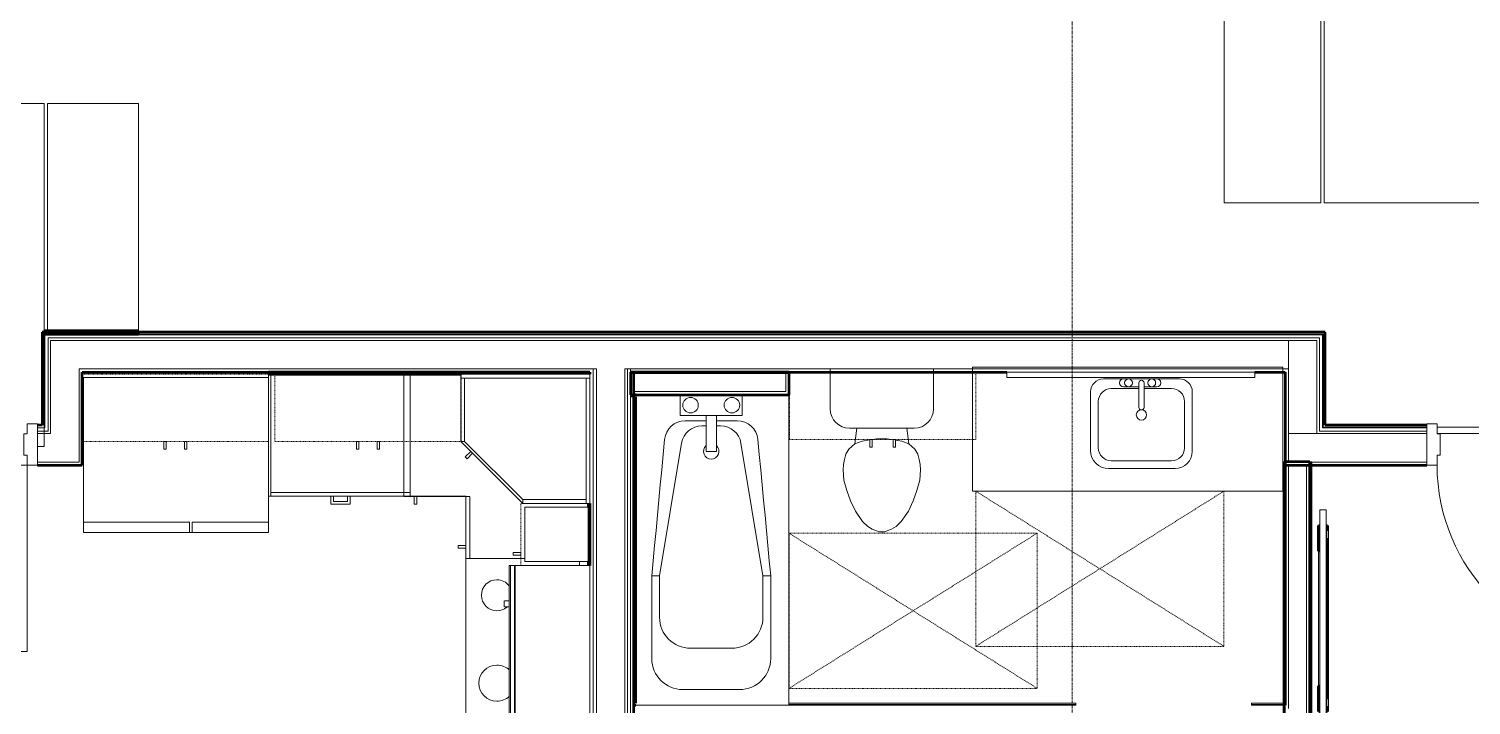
# Model space of a CAD drawing. Header units: inches. Extents: x -4218 to -1830, y 9767 to 12426.
# Drawn here: x -3029.1 to -2750.1, y 11576.2 to 11707 of the extents above; entities that cross this region are included whole.
import ezdxf

# ---------------------------------------------------------------- set-up
doc = ezdxf.new("R2010")
doc.units = ezdxf.units.IN
doc.header["$MEASUREMENT"] = 0
doc.linetypes.add('Dash', pattern=[0.25, 0.125, -0.125])
doc.linetypes.add('Grid Line 1_2_', pattern=[0.875, 0.5, -0.125, 0.125, -0.125])
for name, color, linetype, lineweight in [('0-1', 7, 'Continuous', 5), ('0-2', 253, 'Continuous', 9), ('0-3', 7, 'Continuous', 9), ('A-DOOR-1', 7, 'Continuous', 9), ('A-DOOR-2', 50, 'Continuous', 20), ('A-DOOR-3', 250, 'Continuous', 50), ('A-DOOR-FRAM-1', 50, 'Continuous', 20), ('A-FLOR-1', 253, 'Continuous', 9), ('A-FLOR-2', 252, 'Continuous', 9), ('A-FLOR-3', 7, 'Continuous', 9), ('A-FLOR-5', 192, 'Continuous', 9), ('A-GENM-HDLN-1', 7, 'Dash', 9), ('A-WALL-1', 250, 'Continuous', 50), ('A-WALL-2', 10, 'Continuous', 13), ('A-WALL-3', 254, 'Continuous', 9), ('A-WALL-4', 253, 'Continuous', 9), ('A-WALL-5', 252, 'Continuous', 9), ('A-WALL-6', 7, 'Continuous', 9), ('A-WALL-8', 113, 'Continuous', 9), ('I-WALL-1', 250, 'Continuous', 50), ('I-WALL-2', 254, 'Continuous', 9), ('I-WALL-3', 253, 'Continuous', 9), ('I-WALL-4', 252, 'Continuous', 9), ('P-SANR-FIXT-1', 7, 'Continuous', 9), ('P-SANR-FIXT-2', 253, 'Continuous', 9), ('P-SANR-FIXT-3', 252, 'Continuous', 9), ('P-SANR-FIXT-4', 254, 'Continuous', 9), ('Q-CASE', 31, 'Continuous', 9), ('Q-CASE-1', 252, 'Continuous', 9), ('Q-CASE-2', 7, 'Continuous', 9), ('Q-CASE-3', 253, 'Continuous', 9), ('Q-CASE-4', 7, 'Dash', 9), ('Q-CASE-5', 254, 'Continuous', 9), ('Q-SPCQ-1', 7, 'Continuous', 9), ('S-GRID-1', 1, 'Grid Line 1_2_', 9)]:
    doc.layers.add(name, color=color, linetype=linetype, lineweight=lineweight)

# ---------------------------------------------------------------- blocks, each defined once
blk = doc.blocks.new('Refrigerator_-_Side-by-Side_6047 - 36_ X 30_-1372843-BACKGROUND - 3RD FLOOR')
at = {"layer": 'Q-SPCQ-1'}
for p, q in [((-17.88, 15.58), (17.87, 15.58)), ((-17.88, -14.42), (-17.88, 15.58)), ((-17.88, 15.58), (-3.13, 15.58)), ((-17.88, 15.58), (-17.88, 13.58)), ((-3.13, 13.58), (-3.13, 15.58)), ((-2.63, 15.58), (17.87, 15.58)), ((-2.63, 15.58), (-2.63, 13.58)), ((17.87, 15.58), (17.87, -14.42)), ((17.87, 13.58), (17.87, 15.58)), ((-3.13, 13.58), (-17.88, 13.58)), ((17.87, 13.58), (-2.63, 13.58)), ((17.87, -14.42), (-17.88, -14.42))]:
    blk.add_line(p, q, dxfattribs=at)
blk = doc.blocks.new('Range - 24_ x 30_-V60-BACKGROUND - 3RD FLOOR')
at = {"layer": 'Q-SPCQ-1'}
blk.add_line((29.25, -22), (30, -22), dxfattribs=at)
for centre, radius, start, end in [((6.5, -6), 3.5, 360, 180), ((23.5, -6), 3, 0, 180), ((6.5, -6), 3.5, 180, 223.5717), ((6.5, -6), 3.5, 316.3821, 0), ((23.5, -6), 3, 180, 219.948), ((23.5, -6), 3, 306.1227, 0), ((6.5, -6), 3.5, 261.0228, 278.9772)]:
    blk.add_arc(centre, radius, start, end, dxfattribs=at)
blk = doc.blocks.new('30quot_MicrowaveVent_11166 - 70cm miele oven-2804781-BACKGROUND - 3RD FLOOR')
at = {"layer": 'Q-CASE-2'}
for p, q in [((15.68, 15.6), (-14.2, 15.6)), ((-14.2, 15.39), (-14.2, 15.6)), ((-14.2, 14.61), (-14.2, 15.39)), ((15.68, 15.39), (-14.2, 15.39)), ((15.68, 14.61), (-14.2, 14.61)), ((-14.2, 0), (-14.2, 14.49)), ((-14.2, 14.49), (15.68, 14.49)), ((8.88, 16.6), (7.69, 16.6)), ((7.69, 15.63), (7.69, 16.55)), ((8.88, 16.55), (8.88, 15.63)), ((15.68, 15.6), (15.68, 15.39)), ((15.68, 15.39), (15.68, 14.61)), ((15.68, 14.49), (15.68, 0)), ((-14.2, 0), (15.68, 0))]:
    blk.add_line(p, q, dxfattribs=at)
blk = doc.blocks.new('300 Series Wall Hung Cabinet_302 - 36_ x 36_-2570919-BACKGROUND - 3RD FLOOR')
at = {"layer": 'Q-CASE-2'}
for p, q in [((-1.76, 14.69), (-2.25, 14.69)), ((-2.25, 14.69), (-2.25, 13.19)), ((-1.76, 13.19), (-1.76, 14.69)), ((2.24, 14.69), (1.75, 14.69)), ((1.75, 14.69), (1.75, 13.19)), ((2.24, 13.19), (2.24, 14.69)), ((-1.76, 13.19), (-2.25, 13.19)), ((2.24, 13.19), (1.75, 13.19))]:
    blk.add_line(p, q, dxfattribs=at)
at = {"layer": 'Q-CASE-4'}
for p, q in [((-18, 0.19), (-18, 13.19)), ((-18, 13.19), (18, 13.19)), ((18, 13.19), (18, 0.19)), ((18, 0.19), (-18, 0.19))]:
    blk.add_line(p, q, dxfattribs=at)
blk = doc.blocks.new('300 Series Wall Hung Cabinet_302 - 18_ x 36_-2362919-BACKGROUND - 3RD FLOOR')
at = {"layer": 'Q-CASE-2'}
for p, q in [((-2.25, -13.19), (-1.76, -13.19)), ((-2.25, -13.19), (-2.25, -14.69)), ((-1.76, -14.69), (-1.76, -13.19)), ((1.75, -13.19), (2.24, -13.19)), ((1.75, -13.19), (1.75, -14.69)), ((2.24, -14.69), (2.24, -13.19)), ((-2.25, -14.69), (-1.76, -14.69)), ((1.75, -14.69), (2.24, -14.69))]:
    blk.add_line(p, q, dxfattribs=at)
at = {"layer": 'Q-CASE-4'}
for p, q in [((18, -0.19), (-18, -0.19)), ((-18, -0.19), (-18, -13.19)), ((18, -13.19), (18, -0.19)), ((-18, -13.19), (18, -13.19))]:
    blk.add_line(p, q, dxfattribs=at)
blk = doc.blocks.new('Base Cabinet 3 Drawer 230 - Base Cabinet 3 Drawer 230 27_-V62-BACKGROUND - 3RD FLOOR')
at = {"layer": 'Q-CASE-1'}
for p, q in [((-12.76, 0), (14.24, 0)), ((-12.76, -23.25), (-12.76, -0.38)), ((14.24, -0.38), (14.24, -23.25)), ((-12.76, -23.25), (-12.76, -24)), ((14.24, -23.25), (-12.76, -23.25)), ((-12.76, -24), (14.24, -24)), ((-1.14, -24), (-0.64, -24)), ((2.61, -24), (2.11, -24)), ((14.24, -24), (14.24, -23.25))]:
    blk.add_line(p, q, dxfattribs=at)
at = {"layer": 'Q-CASE-2'}
for p, q in [((-1.14, -24), (-1.14, -25.5)), ((-0.64, -25), (-0.64, -24)), ((2.11, -25), (-0.64, -25)), ((2.11, -24), (2.11, -25)), ((2.61, -25.5), (2.61, -24)), ((-1.14, -25.5), (2.61, -25.5))]:
    blk.add_line(p, q, dxfattribs=at)
at = {"layer": 'Q-CASE-3'}
for p, q in [((-12.76, -0.38), (-12.76, -0.01)), ((14.24, -0.01), (14.24, -0.38)), ((-1.14, -24), (-0.64, -24)), ((2.61, -24), (2.11, -24))]:
    blk.add_line(p, q, dxfattribs=at)
at = {"layer": 'Q-CASE-5'}
for p, q in [((-1.14, -24), (-0.64, -24)), ((2.61, -24), (2.11, -24))]:
    blk.add_line(p, q, dxfattribs=at)
blk = doc.blocks.new('308 - 308-2727437-BACKGROUND - 3RD FLOOR')
at = {"layer": 'Q-CASE'}
for p, q in [((-11.25, -13.19), (-12, -13.19)), ((-12, -13.19), (0, -25.19)), ((0, -24.44), (-11.25, -13.19)), ((0, -25.19), (0, -24.44))]:
    blk.add_line(p, q, dxfattribs=at)
at = {"layer": 'Q-CASE-2'}
for p, q in [((13, -0.19), (-12, -0.19)), ((-12, -0.19), (-12, -0.94)), ((-11.25, -0.94), (-12, -0.94)), ((-12, -0.94), (-12, -13.19)), ((-12, -0.94), (13, -0.94)), ((12.25, -0.94), (-11.25, -0.94)), ((-11.25, -0.94), (-11.25, -13.19)), ((-11.25, -13.19), (-11.25, -0.94)), ((12.25, -24.44), (12.25, -0.94)), ((13, -0.94), (12.25, -0.94)), ((12.25, -0.94), (12.25, -25.19)), ((13, -0.94), (13, -0.19)), ((13, -25.19), (13, -0.94)), ((-12, -13.19), (-11.25, -13.19)), ((-11.25, -13.19), (0, -24.44)), ((-10.05, -15.14), (-11.11, -16.2)), ((-11.11, -16.2), (-10.76, -16.55)), ((-10.76, -16.55), (-9.7, -15.49)), ((0, -24.44), (12.25, -24.44)), ((12.25, -24.44), (0, -24.44)), ((0, -24.44), (0, -25.19)), ((12.25, -25.19), (12.25, -24.44)), ((0, -25.19), (12.25, -25.19)), ((12.25, -25.19), (13, -25.19))]:
    blk.add_line(p, q, dxfattribs=at)
blk = doc.blocks.new('Base Cabinet Corner 197 - Base Cabinet Corner 197-V71-BACKGROUND - 3RD FLOOR')
at = {"layer": 'Q-CASE-1'}
for p, q in [((12.74, -12.63), (12.74, -24)), ((0.74, -23.25), (0.74, -24)), ((12.74, -23.25), (0.74, -23.25)), ((0.74, -23.25), (0.74, -24)), ((12.74, -24), (0.74, -24)), ((10.24, -24), (10.73, -24)), ((0.73, -36), (-22.89, -36))]:
    blk.add_line(p, q, dxfattribs=at)
at = {"layer": 'Q-CASE-2'}
for p, q in [((0.74, -24), (0.74, -36)), ((0.74, -24), (0.74, -36)), ((10.24, -24), (10.24, -25.5)), ((10.73, -25.5), (10.73, -24)), ((10.24, -25.5), (10.73, -25.5)), ((0.73, -34), (0.73, -33.51)), ((2.23, -33.51), (0.73, -33.51)), ((0.73, -34), (2.23, -34)), ((2.23, -34), (2.23, -33.51))]:
    blk.add_line(p, q, dxfattribs=at)
at = {"layer": 'Q-CASE-3'}
for p, q in [((12.74, 0), (12.74, -0.38)), ((10.24, -24), (10.73, -24)), ((-22.89, -36), (-23.26, -36))]:
    blk.add_line(p, q, dxfattribs=at)
at = {"layer": 'Q-CASE-5'}
for p, q in [((-23.26, 0), (-22.89, 0)), ((-23.26, -36), (-23.26, 0)), ((-22.89, 0), (2.11, 0)), ((2.11, 0), (12.74, 0))]:
    blk.add_line(p, q, dxfattribs=at)
blk = doc.blocks.new('300 Series Wall Hung Cabinet_301 - 12_-2218017-BACKGROUND - 3RD FLOOR')
at = {"layer": 'Q-CASE-2'}
for p, q in [((-3.51, 14.69), (-4, 14.69)), ((-4, 14.69), (-4, 13.19)), ((-3.51, 13.19), (-3.51, 14.69)), ((5.25, 12.44), (-5.25, 12.44)), ((-5.25, 12.44), (-5.25, 0.19)), ((-3.51, 13.19), (-4, 13.19)), ((5.25, 0.19), (5.25, 12.44)), ((-5.25, 0.19), (5.25, 0.19))]:
    blk.add_line(p, q, dxfattribs=at)
at = {"layer": 'Q-CASE-4'}
for p, q in [((-6, 0.19), (-6, 13.19)), ((-6, 13.19), (6, 13.19)), ((6, 13.19), (6, 0.19)), ((6, 0.19), (-6, 0.19))]:
    blk.add_line(p, q, dxfattribs=at)
blk = doc.blocks.new('Basic Wall _ INT - W4BØF - _5_8 GYP - 2X4 WOOD_BATT_ - 5_8 GYP_ - ___-3182051-BACKGROUND - 3RD FLOOR')
at = {"layer": 'A-WALL-4'}
for p, q in [((-2781.32, 11623.26), (-2781.35, 11623.26)), ((-2781.35, 11623.24), (-2781.35, 11622.61)), ((-2781.15, 11623.26), (-2781.21, 11623.26)), ((-2781, 11623.26), (-2781.14, 11623.26)), ((-2780.94, 11623.26), (-2781, 11623.26)), ((-2781, 11622.61), (-2781, 11623.24)), ((-2781.14, 11533.09), (-2781, 11533.24)), ((-2781, 11533.24), (-2780.94, 11533.3)), ((-2781.35, 11532.89), (-2781.32, 11532.91)), ((-2781.21, 11533.03), (-2781.15, 11533.09))]:
    blk.add_line(p, q, dxfattribs=at)
at = {"layer": 'A-WALL-5'}
for p, q in [((-2781.35, 11623.26), (-2781.31, 11623.26)), ((-2781.35, 11622.61), (-2781.35, 11571.99)), ((-2781.31, 11623.26), (-2781.22, 11623.26)), ((-2781.22, 11623.26), (-2780.94, 11623.26)), ((-2781.22, 11622.61), (-2781.22, 11623.24)), ((-2781, 11571.99), (-2781, 11622.61)), ((-2780.94, 11622.61), (-2780.94, 11623.24)), ((-2781.35, 11571.99), (-2781.32, 11571.99)), ((-2781.21, 11571.99), (-2781.15, 11571.99)), ((-2781.14, 11571.99), (-2781, 11571.99)), ((-2781, 11571.99), (-2780.94, 11571.99)), ((-2781.32, 11535.99), (-2781.35, 11535.99)), ((-2781.35, 11535.99), (-2781.35, 11532.89)), ((-2781.15, 11535.99), (-2781.21, 11535.99)), ((-2781, 11535.99), (-2781.14, 11535.99)), ((-2780.94, 11535.99), (-2781, 11535.99)), ((-2781, 11533.24), (-2781, 11535.99))]:
    blk.add_line(p, q, dxfattribs=at)
at = {"layer": 'A-WALL-6'}
for p, q in [((-2781.22, 11571.99), (-2781.22, 11622.61)), ((-2780.94, 11571.99), (-2780.94, 11622.61)), ((-2781.31, 11571.99), (-2781.35, 11571.99)), ((-2781.22, 11571.99), (-2781.31, 11571.99)), ((-2780.94, 11571.99), (-2781.22, 11571.99)), ((-2781.35, 11535.99), (-2781.31, 11535.99)), ((-2781.31, 11535.99), (-2781.22, 11535.99)), ((-2781.22, 11533.01), (-2781.22, 11535.99)), ((-2781.22, 11535.99), (-2780.94, 11535.99)), ((-2780.94, 11533.3), (-2780.94, 11535.99)), ((-2781.31, 11532.93), (-2781.35, 11532.89))]:
    blk.add_line(p, q, dxfattribs=at)
at = {"layer": 'A-WALL-6', "flags": 128}
for points in [[(-2780.94, 11533.3), (-2781.05, 11533.18), (-2781.15, 11533.09), (-2781.2, 11533.03), (-2781.22, 11533.01)], [(-2781.22, 11533.01), (-2781.23, 11533.01), (-2781.23, 11533), (-2781.25, 11532.99), (-2781.26, 11532.97), (-2781.28, 11532.95), (-2781.31, 11532.93)]]:
    blk.add_lwpolyline(points, dxfattribs=at)
blk = doc.blocks.new('Basic Wall _ INT - W4BØF - _5_8 GYP - 2X4 WOOD_BATT_ - 5_8 GYP_ - ___-3182050-BACKGROUND - 3RD FLOOR')
at = {"layer": 'A-WALL-3'}
blk.add_line((-2786.12, 11571.99), (-2786.1, 11571.99), dxfattribs=at)
at = {"layer": 'A-WALL-4'}
for p, q in [((-2786.1, 11623.24), (-2786.1, 11622.61)), ((-2786.45, 11576.54), (-2786.45, 11576.65)), ((-2786.45, 11576.45), (-2786.45, 11576.53)), ((-2786.45, 11576.39), (-2786.45, 11576.44)), ((-2786.45, 11571.99), (-2786.45, 11576.21)), ((-2786.1, 11576.24), (-2786.1, 11571.99)), ((-2786.51, 11571.99), (-2786.45, 11571.99)), ((-2786.45, 11571.99), (-2786.3, 11571.99)), ((-2786.3, 11571.99), (-2786.24, 11571.99)), ((-2786.51, 11532.89), (-2786.45, 11532.89)), ((-2786.45, 11532.89), (-2786.3, 11532.89)), ((-2786.3, 11532.89), (-2786.24, 11532.89)), ((-2786.12, 11532.89), (-2786.1, 11532.89))]:
    blk.add_line(p, q, dxfattribs=at)
at = {"layer": 'A-WALL-5'}
for p, q in [((-2786.45, 11623.26), (-2786.51, 11623.26)), ((-2786.3, 11623.26), (-2786.45, 11623.26)), ((-2786.45, 11576.65), (-2786.45, 11623.26)), ((-2786.24, 11623.26), (-2786.3, 11623.26)), ((-2786.1, 11623.26), (-2786.12, 11623.26)), ((-2786.1, 11622.61), (-2786.1, 11576.24)), ((-2786.51, 11576.54), (-2786.51, 11576.65)), ((-2786.51, 11576.45), (-2786.51, 11576.53)), ((-2786.51, 11576.39), (-2786.51, 11576.44)), ((-2786.51, 11572), (-2786.51, 11576.2)), ((-2786.22, 11576.23), (-2786.22, 11571.99)), ((-2786.22, 11571.99), (-2786.51, 11571.99)), ((-2786.14, 11571.99), (-2786.22, 11571.99)), ((-2786.1, 11571.99), (-2786.14, 11571.99)), ((-2786.45, 11535.99), (-2786.51, 11535.99)), ((-2786.3, 11535.99), (-2786.45, 11535.99)), ((-2786.45, 11532.89), (-2786.45, 11535.99)), ((-2786.24, 11535.99), (-2786.3, 11535.99)), ((-2786.1, 11535.99), (-2786.12, 11535.99)), ((-2786.1, 11535.99), (-2786.1, 11532.89)), ((-2786.22, 11532.89), (-2786.51, 11532.89)), ((-2786.14, 11532.89), (-2786.22, 11532.89)), ((-2786.1, 11532.89), (-2786.14, 11532.89))]:
    blk.add_line(p, q, dxfattribs=at)
at = {"layer": 'A-WALL-6'}
for p, q in [((-2786.51, 11623.26), (-2786.22, 11623.26)), ((-2786.51, 11576.65), (-2786.51, 11623.26)), ((-2786.22, 11623.26), (-2786.22, 11576.24)), ((-2786.22, 11623.26), (-2786.14, 11623.26)), ((-2786.14, 11623.26), (-2786.1, 11623.26)), ((-2786.51, 11535.99), (-2786.22, 11535.99)), ((-2786.51, 11532.89), (-2786.51, 11535.99)), ((-2786.22, 11535.99), (-2786.22, 11532.89)), ((-2786.22, 11535.99), (-2786.14, 11535.99)), ((-2786.14, 11535.99), (-2786.1, 11535.99))]:
    blk.add_line(p, q, dxfattribs=at)
blk = doc.blocks.new('Basic Wall _ INT - W4BØF - _5_8 GYP - 2X4 WOOD_BATT_ - 5_8 GYP_ - ___-3182053-BACKGROUND - 3RD FLOOR')
at = {"layer": 'A-WALL-3'}
for p, q in [((-2786.1, 11576.59), (-2786.1, 11576.65)), ((-2786.1, 11576.45), (-2786.1, 11576.59)), ((-2786.1, 11576.38), (-2786.1, 11576.44)), ((-2786.1, 11576.24), (-2786.1, 11576.26))]:
    blk.add_line(p, q, dxfattribs=at)
at = {"layer": 'A-WALL-4'}
for p, q in [((-2786.5, 11576.59), (-2786.39, 11576.59)), ((-2786.38, 11576.59), (-2786.3, 11576.59)), ((-2786.3, 11576.59), (-2786.24, 11576.59)), ((-2786.1, 11576.65), (-2786.1, 11576.36)), ((-2786.1, 11576.36), (-2786.1, 11576.32)), ((-2786.1, 11576.32), (-2786.1, 11576.3))]:
    blk.add_line(p, q, dxfattribs=at)
at = {"layer": 'A-WALL-5'}
for p, q in [((-2882.11, 11576.59), (-2826.62, 11576.59)), ((-2826.62, 11576.24), (-2882.11, 11576.24)), ((-2826.62, 11576.59), (-2826.62, 11576.65)), ((-2826.62, 11576.45), (-2826.62, 11576.59)), ((-2826.62, 11576.38), (-2826.62, 11576.44)), ((-2826.62, 11576.24), (-2826.62, 11576.26)), ((-2792.62, 11576.65), (-2792.62, 11576.59)), ((-2792.62, 11576.59), (-2792.62, 11576.45)), ((-2792.62, 11576.59), (-2786.51, 11576.59)), ((-2792.62, 11576.44), (-2792.62, 11576.38)), ((-2792.62, 11576.26), (-2792.62, 11576.24)), ((-2786.1, 11576.24), (-2792.62, 11576.24)), ((-2786.5, 11576.65), (-2786.39, 11576.65)), ((-2786.38, 11576.65), (-2786.3, 11576.65)), ((-2786.3, 11576.65), (-2786.24, 11576.65)), ((-2786.1, 11576.3), (-2786.1, 11576.28)), ((-2786.1, 11576.28), (-2786.1, 11576.24))]:
    blk.add_line(p, q, dxfattribs=at)
at = {"layer": 'A-WALL-6'}
for p, q in [((-2882.11, 11576.65), (-2826.62, 11576.65)), ((-2826.62, 11576.36), (-2882.11, 11576.36)), ((-2826.62, 11576.65), (-2826.62, 11576.36)), ((-2826.62, 11576.36), (-2826.62, 11576.28)), ((-2826.62, 11576.28), (-2826.62, 11576.24)), ((-2792.62, 11576.36), (-2792.62, 11576.65)), ((-2792.62, 11576.65), (-2786.51, 11576.65)), ((-2786.1, 11576.36), (-2792.62, 11576.36)), ((-2792.62, 11576.28), (-2792.62, 11576.36)), ((-2792.62, 11576.24), (-2792.62, 11576.28))]:
    blk.add_line(p, q, dxfattribs=at)
blk = doc.blocks.new('BARN - FLUSH - 3-0 x 7-0 BARN DOOR-2961665-BACKGROUND - 3RD FLOOR')
at = {"layer": 'A-DOOR-1'}
for p, q in [((-56, 6), (-54.5, 6)), ((-56, 6), (-56, 5.67)), ((-56, 5.67), (-54.5, 5.67)), ((-54.5, 5.67), (-54.5, 6)), ((-23.5, 6), (-22, 6)), ((-23.5, 5.67), (-23.5, 6)), ((-23.5, 5.67), (-22, 5.67)), ((-22, 6), (-22, 5.67)), ((21, 5.57), (-60, 5.57)), ((-60, 4.95), (-60, 5.57)), ((-60, 4.32), (-60, 4.95)), ((-60, 4.32), (21, 4.32)), ((-52, 4.07), (-26, 4.07)), ((21, 5.57), (21, 4.95)), ((21, 4.95), (21, 4.32))]:
    blk.add_line(p, q, dxfattribs=at)
at = {"layer": 'A-DOOR-3'}
for p, q in [((-57, 5.82), (-56, 5.82)), ((-57, 5.57), (-57, 5.82)), ((-54.5, 5.82), (-23.5, 5.82)), ((-22, 5.82), (-21, 5.82)), ((-21, 5.82), (-21, 5.57)), ((-57, 4.07), (-57, 4.32)), ((-52, 4.07), (-57, 4.07)), ((-52, 4.33), (-52, 4.07)), ((-26, 4.07), (-26, 4.32)), ((-21, 4.07), (-26, 4.07)), ((-21, 4.32), (-21, 4.07))]:
    blk.add_line(p, q, dxfattribs=at)
blk = doc.blocks.new('M_Sink Vanity-Square - 500 x 440mm-V18-BACKGROUND - 3RD FLOOR')
at = {"layer": 'P-SANR-FIXT-1'}
for p, q in [((7.96, 7.09), (-6.72, 7.09)), ((3.62, 7.09), (-2.88, 7.09)), ((-2.88, 5.59), (0.12, 5.59)), ((0.12, 6.33), (0.12, 1.59)), ((1.12, 6.33), (1.12, 1.59)), ((1.12, 5.59), (3.62, 5.59)), ((-9.22, 4.59), (-9.22, -6.73)), ((0.12, 5.22), (-5.22, 5.22)), ((6.46, 5.22), (1.12, 5.22)), ((10.46, -6.91), (10.46, 4.59)), ((-7.72, 2.72), (-7.72, -6.23)), ((8.96, -6.23), (8.96, 2.72)), ((-5.72, -10.23), (7.14, -10.23)), ((-5.22, -8.73), (6.46, -8.73))]:
    blk.add_line(p, q, dxfattribs=at)
for centre, radius, start, end in [((-6.72, 4.59), 2.5, 90, 180), ((-2.88, 6.34), 0.75, 90, 270), ((-1.88, 6.34), 0.75, 360, 180), ((-1.88, 6.34), 0.75, 180, 0), ((0.62, 6.33), 0.5, 360, 180), ((2.62, 6.34), 0.75, 360, 180), ((2.62, 6.34), 0.75, 180, 360), ((3.62, 6.34), 0.75, 270, 90), ((7.96, 4.59), 2.5, 360, 90), ((-5.22, 2.72), 2.5, 90, 180), ((6.46, 2.72), 2.5, 0, 90), ((0.62, 0.13), 1, 360, 180), ((0.62, 0.13), 1, 180, 0), ((0.62, 1.59), 0.5, 180, 0), ((-5.72, -6.73), 3.5, 180, 270), ((-5.22, -6.23), 2.5, 180, 270), ((6.46, -6.23), 2.5, 270, 0), ((7.14, -6.91), 3.32, 270, 0)]:
    blk.add_arc(centre, radius, start, end, dxfattribs=at)
blk = doc.blocks.new('Toilet-Domestic-3D - Toilet-Domestic-3D-V87-BACKGROUND - 3RD FLOOR')
at = {"layer": 'P-SANR-FIXT-1'}
for p, q in [((-2.74, 11), (-1.87, 11.5)), ((-1.87, 11.5), (-0.5, 12)), ((-0.5, 12), (0.5, 12)), ((0.5, 12), (1.87, 11.5)), ((1.87, 11.5), (2.74, 11)), ((-5.13, 8), (-3.74, 10)), ((-3.74, 10), (-2.74, 11)), ((2.74, 11), (3.74, 10)), ((3.74, 10), (5.13, 8)), ((-6.79, 4), (-6.06, 6)), ((-6.06, 6), (-5.13, 8)), ((5.13, 8), (6.06, 6)), ((6.06, 6), (6.79, 4)), ((-7.33, 1.99), (-6.79, 4)), ((6.79, 4), (7.33, 1.99)), ((-7.5, 0), (-7.33, 1.99)), ((7.33, 1.99), (7.5, 0)), ((-7.41, -1), (-7.5, 0)), ((-7.24, -2), (-7.41, -1)), ((-6.97, -3), (-7.24, -2)), ((7.24, -2), (6.97, -3)), ((7.41, -1), (7.24, -2)), ((7.5, 0), (7.41, -1)), ((-6.4, -4), (-6.97, -3)), ((-5.21, -5), (-6.4, -4)), ((-3.84, -5.5), (-5.21, -5)), ((-4.86, -8.02), (-5.21, -5)), ((-2.65, -5.71), (-3.84, -5.5)), ((3.84, -5.5), (2.34, -5.76)), ((5.21, -5), (3.84, -5.5)), ((4.86, -8.02), (5.21, -5)), ((6.4, -4), (5.21, -5)), ((6.97, -3), (6.4, -4)), ((6.25, -8.02), (-6.25, -8.02)), ((-1, -6), (-2.16, -5.8)), ((1, -6), (-1, -6)), ((1.85, -5.85), (1, -6)), ((-9.98, -11.75), (-9.98, -18.85)), ((9.98, -18.85), (9.98, -11.75))]:
    blk.add_line(p, q, dxfattribs=at)
for centre, start, end in [((-6.25, -11.75), 90, 180), ((6.25, -11.75), 0, 90)]:
    blk.add_arc(centre, 3.73, start, end, dxfattribs=at)
at = {"layer": 'P-SANR-FIXT-2'}
blk.add_line((-9.98, -19.48), (9.98, -19.48), dxfattribs=at)
at = {"layer": 'P-SANR-FIXT-3'}
for p, q in [((-9.98, -18.85), (-9.98, -19.48)), ((9.98, -19.48), (9.98, -18.85))]:
    blk.add_line(p, q, dxfattribs=at)
blk = doc.blocks.new('Bath Vanity - Bath Vanity 60_-V151-BACKGROUND - 3RD FLOOR')
at = {"layer": 'Q-CASE-1'}
for p, q in [((30.74, 0), (-29.26, 0)), ((-29.26, 0), (-29.26, -1)), ((30.74, -0.38), (30.74, 0)), ((30.74, -1), (30.74, -0.38))]:
    blk.add_line(p, q, dxfattribs=at)
at = {"layer": 'Q-CASE-2'}
for p, q in [((-29.26, -1), (-29.26, -24)), ((30.74, -24), (30.74, -1)), ((-29.26, -24), (30.74, -24))]:
    blk.add_line(p, q, dxfattribs=at)
blk = doc.blocks.new('Bath Tub - Maestro - 60_x30_-V150-BACKGROUND - 3RD FLOOR')
at = {"layer": 'P-SANR-FIXT-1'}
for p, q in [((59.63, 0), (0.38, 0)), ((35, -5), (9.35, -9.26)), ((35, -3.5), (51, -3.5)), ((35, -5), (35, -3.5)), ((43, -5), (35, -5)), ((4, -9), (0.38, -9)), ((4, -14), (4, -9)), ((5, -14), (5, -9.96)), ((49, -19), (49, -11)), ((57, -9.5), (57, -20.5)), ((6, -13.2), (6, -14)), ((4, -16), (4, -14)), ((4, -14), (10.94, -14)), ((4, -21), (4, -16)), ((10.94, -16), (4, -16)), ((5, -20.04), (5, -16)), ((6, -16), (6, -16.8)), ((10.94, -16), (10.94, -14)), ((0.38, -21), (4, -21)), ((9.35, -20.74), (35, -25)), ((35, -25), (35, -26.5)), ((35, -25), (43, -25)), ((51, -26.5), (35, -26.5))]:
    blk.add_line(p, q, dxfattribs=at)
at = {"layer": 'P-SANR-FIXT-1', "flags": 128}
for points in [[(8.63, -5.97), (11.56, -5.7), (14.49, -5.42), (17.42, -5.15), (20.35, -4.87), (23.28, -4.6), (26.21, -4.32), (29.14, -4.05), (32.07, -3.77), (35, -3.5)], [(35, -26.5), (32.07, -26.23), (29.14, -25.95), (26.21, -25.68), (23.28, -25.4), (20.35, -25.13), (17.42, -24.85), (14.49, -24.58), (11.56, -24.3), (8.63, -24.03)]]:
    blk.add_lwpolyline(points, dxfattribs=at)
at = {"layer": 'P-SANR-FIXT-1'}
for centre, radius, start, end in [((43, -11), 6, 360, 90), ((51, -9.5), 6, 0, 90), ((9, -9.96), 4, 95.3558, 180), ((2, -11), 1.5, 0, 180), ((2, -11), 1.5, 180, 360), ((10, -13.2), 4, 99.4223, 180), ((10.94, -15), 1.5, 0, 137.9289), ((10.94, -15), 1.5, 222.0711, 360), ((2, -19), 1.5, 0, 180), ((2, -19), 1.5, 180, 360), ((10, -16.8), 4, 180, 260.5777), ((43, -19), 6, 270, 0), ((9, -20.04), 4, 180, 264.6442), ((51, -20.5), 6, 270, 0)]:
    blk.add_arc(centre, radius, start, end, dxfattribs=at)
at = {"layer": 'P-SANR-FIXT-2'}
for p, q in [((0, 0), (0, -9)), ((60, -29.97), (60, 0)), ((0, -9), (0, -21)), ((0, -21), (0, -29.97)), ((0, -30), (60, -30))]:
    blk.add_line(p, q, dxfattribs=at)
at = {"layer": 'P-SANR-FIXT-3'}
for p, q in [((0.38, 0), (0, 0)), ((60, 0), (59.63, 0)), ((0.38, -9), (0, -9)), ((0, -21), (0.38, -21))]:
    blk.add_line(p, q, dxfattribs=at)
at = {"layer": 'P-SANR-FIXT-4'}
blk.add_line((0, -9), (0, -21), dxfattribs=at)
blk = doc.blocks.new('ADA Clearances - 30_x48_-1721104-BACKGROUND - 3RD FLOOR')
at = {"layer": 'A-GENM-HDLN-1'}
for p, q in [((15, 24), (-15, -24)), ((-15, 24), (15, -24)), ((-15, -24), (-15, 24)), ((-15, 24), (15, 24)), ((15, 24), (15, -24)), ((15, -24), (-15, -24))]:
    blk.add_line(p, q, dxfattribs=at)
blk = doc.blocks.new('ADA Clearances - 30_x48_-V89-BACKGROUND - 3RD FLOOR')
at = {"layer": 'A-GENM-HDLN-1'}
for p, q in [((15, 24), (-15, -24)), ((-15, 24), (15, -24)), ((-15, 24), (15, 24)), ((15, 24), (15, -24)), ((15, -24), (-15, -24))]:
    blk.add_line(p, q, dxfattribs=at)
blk = doc.blocks.new('BATHROOM MIRROR - BATHROOM MIRROR 48_-3124766-BACKGROUND - 3RD FLOOR')
at = {"layer": 'Q-CASE-2'}
for p, q in [((24.74, 24), (-23.26, 24)), ((-23.26, 23), (-23.26, 24)), ((-23.26, 23), (24.74, 23)), ((24.74, 24), (24.74, 23))]:
    blk.add_line(p, q, dxfattribs=at)
at = {"layer": 'Q-CASE-5'}
blk.add_line((21.74, 24), (-20.26, 24), dxfattribs=at)
blk = doc.blocks.new('300 Series Wall Hung Cabinet_326 - 36_-2909952-BACKGROUND - 3RD FLOOR')
at = {"layer": 'Q-CASE-2'}
for p, q in [((-2.5, -13.19), (-2.01, -13.19)), ((-2.5, -13.19), (-2.5, -14.69)), ((-2.01, -14.69), (-2.01, -13.19)), ((2, -13.19), (2.49, -13.19)), ((2, -13.19), (2, -14.69)), ((2.49, -14.69), (2.49, -13.19)), ((-2.5, -14.69), (-2.01, -14.69)), ((2, -14.69), (2.49, -14.69))]:
    blk.add_line(p, q, dxfattribs=at)
at = {"layer": 'Q-CASE-4'}
for p, q in [((18, -0.19), (-18, -0.19)), ((-18, -0.19), (-18, -13.19)), ((18, -13.19), (18, -0.19)), ((-18, -13.19), (18, -13.19))]:
    blk.add_line(p, q, dxfattribs=at)
blk = doc.blocks.new('Basic Wall _ INT - W4FØF - INT - _5_8 GYP - 2X4 WOOD_BATT__ - ___-3182235-BACKGROUND - 3RD FLOOR')
at = {"layer": 'A-WALL-3'}
for p, q in [((-2912.7, 11636.24), (-2912.7, 11636.22)), ((-2912.7, 11636.1), (-2912.7, 11636.04)), ((-2912.7, 11636.03), (-2912.7, 11635.89)), ((-2912.7, 11635.89), (-2912.7, 11635.83))]:
    blk.add_line(p, q, dxfattribs=at)
at = {"layer": 'A-WALL-4'}
for p, q in [((-2912.7, 11636.2), (-2912.7, 11636.24)), ((-2912.11, 11636.24), (-2912.7, 11636.24)), ((-2912.7, 11636.18), (-2912.7, 11636.2)), ((-2912.7, 11636.16), (-2912.7, 11636.18)), ((-2912.7, 11636.14), (-2912.7, 11636.16)), ((-2912.7, 11636.13), (-2912.7, 11636.14)), ((-2912.7, 11636.12), (-2912.7, 11636.13)), ((-2912.7, 11636.11), (-2912.7, 11636.12)), ((-2912.7, 11635.83), (-2912.7, 11636.11)), ((-2912.7, 11635.89), (-2912.11, 11635.89))]:
    blk.add_line(p, q, dxfattribs=at)
at = {"layer": 'A-WALL-5'}
for p, q in [((-2912.7, 11636.11), (-2912.11, 11636.11)), ((-2912.7, 11635.83), (-2912.11, 11635.83)), ((-2882.07, 11636.22), (-2882.07, 11636.24)), ((-2882.07, 11636.04), (-2882.07, 11636.1)), ((-2882.07, 11635.89), (-2882.07, 11636.03)), ((-2882.07, 11635.83), (-2882.07, 11635.89))]:
    blk.add_line(p, q, dxfattribs=at)
at = {"layer": 'A-WALL-6'}
for p, q in [((-2882.07, 11636.24), (-2882.07, 11636.2)), ((-2882.07, 11636.2), (-2882.07, 11636.11)), ((-2882.07, 11636.11), (-2882.07, 11635.83))]:
    blk.add_line(p, q, dxfattribs=at)
blk = doc.blocks.new('CTR - 1st Phase - Unit Layouts_rvt-1-BACKGROUND - 3RD FLOOR')
at = {"layer": 'A-WALL-1'}
for p, q in [((-2920.57, 11640.61), (-2982.77, 11640.61)), ((-2982.77, 11640.61), (-2982.77, 11640.24)), ((-2982.77, 11640.24), (-2945.57, 11640.24)), ((-2920.57, 11640.24), (-2920.57, 11640.61)), ((-2882.07, 11640.61), (-2912.7, 11640.61)), ((-2912.7, 11640.61), (-2912.7, 11640.36)), ((-2912.7, 11640.36), (-2912.7, 11636.86)), ((-2882.07, 11640.36), (-2882.07, 11640.61)), ((-2882.07, 11636.86), (-2882.07, 11640.36)), ((-2912.7, 11636.86), (-2912.7, 11636.24)), ((-2882.07, 11636.24), (-2882.07, 11636.86)), ((-2912.7, 11636.24), (-2882.07, 11636.24)), ((-2911.73, 11636.24), (-2912.11, 11636.24)), ((-2912.11, 11636.24), (-2912.11, 11576.24)), ((-2911.73, 11576.61), (-2911.73, 11635.86)), ((-2786.1, 11623.26), (-2786.1, 11576.24)), ((-2785.47, 11623.26), (-2786.1, 11623.26)), ((-2781.97, 11623.26), (-2785.47, 11623.26)), ((-2781.35, 11623.26), (-2781.97, 11623.26)), ((-2781.35, 11571.99), (-2781.35, 11623.26)), ((-2920.95, 11615.24), (-2920.95, 11614.49)), ((-2920.57, 11603.24), (-2920.57, 11615.24)), ((-2920.95, 11603.99), (-2920.95, 11603.24)), ((-2912.11, 11576.24), (-2911.73, 11576.24))]:
    blk.add_line(p, q, dxfattribs=at)
at = {"layer": 'A-WALL-2'}
for p, q in [((-2912.7, 11640.36), (-2912.07, 11640.36)), ((-2912.7, 11640.36), (-2912.07, 11640.36)), ((-2912.07, 11640.36), (-2882.7, 11640.36)), ((-2912.07, 11640.36), (-2912.07, 11636.86)), ((-2882.7, 11640.36), (-2882.07, 11640.36)), ((-2882.7, 11640.36), (-2882.07, 11640.36)), ((-2882.7, 11636.86), (-2882.7, 11640.36)), ((-2912.07, 11636.86), (-2882.7, 11636.86)), ((-2785.47, 11575.61), (-2785.47, 11622.64)), ((-2781.97, 11622.64), (-2785.47, 11622.64)), ((-2781.97, 11571.99), (-2781.97, 11622.64))]:
    blk.add_line(p, q, dxfattribs=at)
at = {"layer": 'A-WALL-3'}
for p, q in [((-2920.57, 11615.24), (-2920.57, 11640.24)), ((-2912.07, 11640.61), (-2912.7, 11640.61)), ((-2912.7, 11636.24), (-2912.7, 11640.61)), ((-2912.7, 11636.24), (-2912.11, 11636.24)), ((-2786.1, 11623.24), (-2786.1, 11622.61)), ((-2781.35, 11622.61), (-2781.35, 11623.24)), ((-2786.1, 11576.65), (-2786.1, 11576.38))]:
    blk.add_line(p, q, dxfattribs=at)
at = {"layer": 'A-WALL-4'}
for p, q in [((-2920.57, 11640.61), (-2982.77, 11640.61)), ((-2945.57, 11640.24), (-2920.95, 11640.24)), ((-2920.57, 11640.61), (-2920.57, 11640.24)), ((-2882.07, 11640.61), (-2912.07, 11640.61)), ((-2912.11, 11636.24), (-2912.11, 11576.24)), ((-2912.07, 11636.24), (-2911.73, 11636.24)), ((-2786.1, 11623.26), (-2785.47, 11623.26)), ((-2786.1, 11622.61), (-2786.1, 11576.65)), ((-2785.45, 11623.26), (-2781.35, 11623.26)), ((-2781.35, 11571.99), (-2781.35, 11622.61)), ((-2920.57, 11603.24), (-2920.57, 11615.24)), ((-2911.73, 11576.24), (-2912.07, 11576.24))]:
    blk.add_line(p, q, dxfattribs=at)
at = {"layer": 'A-WALL-5'}
for p, q in [((-2982.77, 11640.24), (-2982.77, 11640.61)), ((-2982.77, 11640.24), (-2945.57, 11640.24)), ((-2882.07, 11640.61), (-2882.07, 11636.24)), ((-2911.73, 11576.61), (-2911.73, 11635.86)), ((-2920.95, 11615.24), (-2920.95, 11614.49)), ((-2920.95, 11603.99), (-2920.95, 11603.24))]:
    blk.add_line(p, q, dxfattribs=at)
at = {"layer": 'A-WALL-8'}
for p, q in [((-2982.77, 11640.61), (-2982.77, 11640.24)), ((-2920.57, 11640.61), (-2982.77, 11640.61)), ((-2982.77, 11640.61), (-2920.57, 11640.61)), ((-2982.77, 11640.24), (-2982.77, 11640.61)), ((-2982.77, 11640.24), (-2982.77, 11639.61)), ((-2982.77, 11639.61), (-2982.77, 11640.24)), ((-2920.57, 11640.24), (-2920.57, 11640.61)), ((-2920.57, 11640.61), (-2920.57, 11640.24)), ((-2920.57, 11615.24), (-2920.57, 11640.24)), ((-2920.57, 11640.24), (-2920.57, 11615.24)), ((-2982.77, 11616.62), (-2944.57, 11616.62)), ((-2944.57, 11616.62), (-2982.77, 11616.62)), ((-2944.57, 11616.62), (-2944.57, 11546.49)), ((-2944.57, 11546.49), (-2944.57, 11616.62)), ((-2920.57, 11603.24), (-2920.57, 11615.24)), ((-2920.57, 11615.24), (-2920.57, 11603.24))]:
    blk.add_line(p, q, dxfattribs=at)
at = {"layer": '0-2'}
for name, p in [('300 Series Wall Hung Cabinet_302 - 18_ x 36_-2362919-BACKGROUND - 3RD FLOOR', (-3000.77, 11640.43)), ('Base Cabinet 3 Drawer 230 - Base Cabinet 3 Drawer 230 27_-V62-BACKGROUND - 3RD FLOOR', (-2969.56, 11640.62)), ('308 - 308-2727437-BACKGROUND - 3RD FLOOR', (-2933.57, 11640.43)), ('300 Series Wall Hung Cabinet_326 - 36_-2909952-BACKGROUND - 3RD FLOOR', (-2863.95, 11640.8)), ('Bath Vanity - Bath Vanity 60_-V151-BACKGROUND - 3RD FLOOR', (-2817.31, 11641.61)), ('BATHROOM MIRROR - BATHROOM MIRROR 48_-3124766-BACKGROUND - 3RD FLOOR', (-2816.69, 11616.61)), ('M_Sink Vanity-Square - 500 x 440mm-V18-BACKGROUND - 3RD FLOOR', (-2814.52, 11632.22)), ('Basic Wall _ INT - W4FØF - INT - _5_8 GYP - 2X4 WOOD_BATT__ - ___-3182235-BACKGROUND - 3RD FLOOR', (0, 0)), ('Basic Wall _ INT - W4BØF - _5_8 GYP - 2X4 WOOD_BATT_ - 5_8 GYP_ - ___-3182050-BACKGROUND - 3RD FLOOR', (0, 0)), ('Basic Wall _ INT - W4BØF - _5_8 GYP - 2X4 WOOD_BATT_ - 5_8 GYP_ - ___-3182051-BACKGROUND - 3RD FLOOR', (0, 0)), ('Basic Wall _ INT - W4BØF - _5_8 GYP - 2X4 WOOD_BATT_ - 5_8 GYP_ - ___-3182053-BACKGROUND - 3RD FLOOR', (0, 0))]:
    blk.add_blockref(name, p, dxfattribs=at)
for name, p, rotation in [('Refrigerator_-_Side-by-Side_6047 - 36_ X 30_-1372843-BACKGROUND - 3RD FLOOR', (-3000.65, 11625.19), 180), ('300 Series Wall Hung Cabinet_302 - 36_ x 36_-2570919-BACKGROUND - 3RD FLOOR', (-2963.51, 11640.43), 180), ('Base Cabinet Corner 197 - Base Cabinet Corner 197-V71-BACKGROUND - 3RD FLOOR', (-2920.57, 11617.35), 269.9999999999656), ('Toilet-Domestic-3D - Toilet-Domestic-3D-V87-BACKGROUND - 3RD FLOOR', (-2864.11, 11621.76), 180), ('Bath Tub - Maestro - 60_x30_-V150-BACKGROUND - 3RD FLOOR', (-2882.11, 11636.24), 269.9999999997991), ('ADA Clearances - 30_x48_-V89-BACKGROUND - 3RD FLOOR', (-2821.95, 11602.61), 269.9999999999353), ('300 Series Wall Hung Cabinet_301 - 12_-2218017-BACKGROUND - 3RD FLOOR', (-2920.76, 11609.24), 89.9999999999676), ('BARN - FLUSH - 3-0 x 7-0 BARN DOOR-2961665-BACKGROUND - 3RD FLOOR', (-2783.72, 11553.99), 269.9999999999983), ('ADA Clearances - 30_x48_-1721104-BACKGROUND - 3RD FLOOR', (-2858.07, 11594.48), 269.9999999999711), ('Range - 24_ x 30_-V60-BACKGROUND - 3RD FLOOR', (-2944.57, 11573.99), 89.99999999998573), ('30quot_MicrowaveVent_11166 - 70cm miele oven-2804781-BACKGROUND - 3RD FLOOR', (-2920.57, 11587.56), 89.99999999996805)]:
    blk.add_blockref(name, p, dxfattribs=dict(at, rotation=rotation))
blk = doc.blocks.new('HOLLOW METAL - UNIT DOOR-2191977-BACKGROUND - 3RD FLOOR')
at = {"layer": 'A-DOOR-1'}
blk.add_arc((18, -4.125), 36, 180, 270, dxfattribs=at)
at = {"layer": 'A-DOOR-2'}
for p, q in [((16.25, -4.125), (18, -4.125)), ((16.25, -40.125), (16.25, -4.125)), ((18, -4.125), (18, -40.125)), ((18, -40.125), (16.25, -40.125))]:
    blk.add_line(p, q, dxfattribs=at)
at = {"layer": 'A-DOOR-FRAM-1'}
for p, q in [((-20, 3.875), (-18, 3.875)), ((-20, -4.125), (-20, 3.875)), ((-18, 3.875), (-18, 1.9375)), ((18, 3.875), (20, 3.875)), ((18, 1.9375), (18, 3.875)), ((20, 3.875), (20, -4.125)), ((-18, 1.9375), (-17.375, 1.9375)), ((-17.375, 1.9375), (-17.375, -2.1875)), ((17.375, 1.9375), (18, 1.9375)), ((17.375, -2.1875), (17.375, 1.9375)), ((-18, -2.1875), (-18, -4.125)), ((-17.375, -2.1875), (-18, -2.1875)), ((18, -2.1875), (17.375, -2.1875)), ((18, -4.125), (18, -2.1875)), ((-18, -4.125), (-20, -4.125)), ((20, -4.125), (18, -4.125))]:
    blk.add_line(p, q, dxfattribs=at)
blk = doc.blocks.new('HOLLOW METAL - UNIT DOOR-2191980-BACKGROUND - 3RD FLOOR')
at = {"layer": 'A-DOOR-1'}
blk.add_arc((18, -4.125), 36, 180, 270, dxfattribs=at)
at = {"layer": 'A-DOOR-2'}
for p, q in [((16.25, -4.125), (18, -4.125)), ((16.25, -40.125), (16.25, -4.125)), ((18, -4.125), (18, -40.125)), ((18, -40.125), (16.25, -40.125))]:
    blk.add_line(p, q, dxfattribs=at)
at = {"layer": 'A-DOOR-FRAM-1'}
for p, q in [((-20, 3.875), (-18, 3.875)), ((-20, -4.125), (-20, 3.875)), ((-18, 3.875), (-18, 1.9375)), ((18, 3.875), (20, 3.875)), ((18, 1.9375), (18, 3.875)), ((20, 3.875), (20, -4.125)), ((-18, 1.9375), (-17.375, 1.9375)), ((-17.375, 1.9375), (-17.375, -2.1875)), ((17.375, 1.9375), (18, 1.9375)), ((17.375, -2.1875), (17.375, 1.9375)), ((-18, -2.1875), (-18, -4.125)), ((-17.375, -2.1875), (-18, -2.1875)), ((18, -2.1875), (17.375, -2.1875)), ((18, -4.125), (18, -2.1875)), ((-18, -4.125), (-20, -4.125)), ((20, -4.125), (18, -4.125))]:
    blk.add_line(p, q, dxfattribs=at)
blk = doc.blocks.new('CTR - 1st Phase - Common Walls_rvt-1-BACKGROUND - 3RD FLOOR')
at = {"layer": 'A-FLOR-1'}
for p, q in [((-3026.15, 11647.99), (-3026.15, 11648.36)), ((-3025.52, 11648.36), (-3025.52, 11647.99)), ((-3025.52, 11647.99), (-3007.91, 11647.99)), ((-3007.91, 11647.99), (-3007.91, 11648.34))]:
    blk.add_line(p, q, dxfattribs=at)
at = {"layer": 'A-FLOR-2'}
for p, q in [((-3026.15, 11648.36), (-3026.15, 11648.61)), ((-3026.15, 11626.24), (-3026.15, 11647.99)), ((-3025.52, 11648.61), (-3025.52, 11648.36)), ((-3007.91, 11648.36), (-3007.91, 11648.61)), ((-3027.42, 11626.24), (-3026.15, 11626.24))]:
    blk.add_line(p, q, dxfattribs=at)
at = {"layer": 'A-FLOR-3'}
for p, q in [((-2778.57, 11737.3), (-2778.57, 11673.39)), ((-2779.2, 11673.39), (-2779.2, 11735.36)), ((-2797.9, 11717.61), (-2797.9, 11673.39)), ((-3026.15, 11692.59), (-3064.8, 11692.59)), ((-3026.15, 11648.61), (-3026.15, 11692.59)), ((-3025.52, 11692.59), (-3025.52, 11648.61)), ((-3007.91, 11692.59), (-3025.52, 11692.59)), ((-3007.91, 11648.61), (-3007.91, 11692.59)), ((-2797.9, 11673.39), (-2779.2, 11673.39)), ((-2778.57, 11673.39), (-2739.92, 11673.39))]:
    blk.add_line(p, q, dxfattribs=at)
at = {"layer": 'A-WALL-2'}
for p, q in [((-3026.02, 11647.86), (-3026.02, 11648.36)), ((-3026.02, 11647.86), (-3026.02, 11648.36)), ((-3026.02, 11647.86), (-3025.4, 11647.86)), ((-3026.02, 11629.86), (-3026.02, 11647.86)), ((-3025.4, 11647.86), (-3018.77, 11647.86)), ((-2786.1, 11647.86), (-3018.77, 11647.86)), ((-2786.1, 11647.86), (-2779.47, 11647.86)), ((-2779.47, 11647.86), (-2778.85, 11647.86)), ((-2778.85, 11630.36), (-2778.85, 11647.86)), ((-3025.4, 11647.24), (-3024.9, 11647.24)), ((-3025.4, 11629.24), (-3025.4, 11647.24)), ((-3024.9, 11647.24), (-3018.77, 11647.24)), ((-3024.9, 11646.74), (-3019.4, 11646.74)), ((-3024.9, 11628.74), (-3024.9, 11646.74)), ((-3019.4, 11646.74), (-3018.77, 11646.74)), ((-2786.1, 11647.24), (-3018.77, 11647.24)), ((-2786.1, 11646.74), (-3018.77, 11646.74)), ((-2786.1, 11647.24), (-2779.97, 11647.24)), ((-2786.1, 11646.74), (-2785.47, 11646.74)), ((-2785.47, 11646.74), (-2779.97, 11646.74)), ((-2779.97, 11647.24), (-2779.47, 11647.24)), ((-2779.97, 11630.36), (-2779.97, 11646.74)), ((-2779.47, 11630.36), (-2779.47, 11647.24)), ((-3019.4, 11641.24), (-3018.77, 11641.24)), ((-3019.4, 11623.24), (-3019.4, 11641.24)), ((-2919.95, 11641.24), (-3018.77, 11641.24)), ((-2919.95, 11641.24), (-2919.32, 11641.24)), ((-2919.95, 11641.24), (-2919.95, 11640.61)), ((-2919.32, 11641.24), (-2919.95, 11641.24)), ((-2919.95, 11255.64), (-2919.95, 11640.61)), ((-2919.32, 11641.24), (-2919.32, 11640.61)), ((-2919.32, 11255.64), (-2919.32, 11640.61)), ((-2913.82, 11641.24), (-2913.32, 11641.24)), ((-2913.82, 11641.24), (-2913.82, 11640.61)), ((-2913.32, 11641.24), (-2913.82, 11641.24)), ((-2913.82, 11255.64), (-2913.82, 11640.61)), ((-2913.32, 11641.24), (-2912.7, 11641.24)), ((-2913.32, 11641.24), (-2913.32, 11640.61)), ((-2912.7, 11641.24), (-2913.32, 11641.24)), ((-2913.32, 11255.64), (-2913.32, 11640.61)), ((-2912.7, 11641.24), (-2912.7, 11640.61)), ((-2786.1, 11641.24), (-2912.7, 11641.24)), ((-2912.7, 11255.64), (-2912.7, 11640.61)), ((-2786.1, 11641.24), (-2785.47, 11641.24)), ((-2785.47, 11630.36), (-2785.47, 11641.24)), ((-3026.52, 11629.86), (-3027.42, 11629.86)), ((-3026.52, 11629.24), (-3027.42, 11629.24)), ((-3026.52, 11628.74), (-3027.42, 11628.74)), ((-3026.02, 11629.86), (-3026.52, 11629.86)), ((-3026.02, 11629.24), (-3026.52, 11629.24)), ((-3025.4, 11628.74), (-3026.52, 11628.74)), ((-3025.4, 11629.24), (-3026.02, 11629.24)), ((-3024.9, 11628.74), (-3025.4, 11628.74)), ((-2785.47, 11628.74), (-2785.47, 11630.36)), ((-2785.47, 11623.24), (-2785.47, 11628.74)), ((-2779.97, 11629.24), (-2779.97, 11630.36)), ((-2779.97, 11628.74), (-2779.97, 11629.24)), ((-2758.72, 11628.74), (-2779.97, 11628.74)), ((-2779.47, 11629.86), (-2779.47, 11630.36)), ((-2779.47, 11629.24), (-2779.47, 11629.86)), ((-2758.72, 11629.24), (-2779.47, 11629.24)), ((-2778.85, 11629.86), (-2778.85, 11630.36)), ((-2758.72, 11629.86), (-2778.85, 11629.86)), ((-3026.52, 11623.24), (-3027.42, 11623.24)), ((-3024.9, 11623.24), (-3026.52, 11623.24)), ((-3019.4, 11623.24), (-3024.9, 11623.24)), ((-2758.72, 11623.24), (-2785.47, 11623.24))]:
    blk.add_line(p, q, dxfattribs=at)
at = {"layer": 'I-WALL-1'}
for p, q in [((-3026.52, 11648.36), (-3026.52, 11630.36)), ((-3026.02, 11648.36), (-3026.52, 11648.36)), ((-3007.91, 11648.61), (-3026.15, 11648.61)), ((-3026.15, 11648.61), (-3026.15, 11647.99)), ((-3026.15, 11647.99), (-3007.91, 11647.99)), ((-3018.77, 11648.36), (-3026.02, 11648.36)), ((-2786.1, 11648.36), (-3018.77, 11648.36)), ((-3007.91, 11647.99), (-3007.91, 11648.61)), ((-2778.85, 11648.36), (-2786.1, 11648.36)), ((-2778.35, 11648.36), (-2778.85, 11648.36)), ((-2778.35, 11630.36), (-2778.35, 11648.36)), ((-3018.77, 11640.61), (-2920.57, 11640.61)), ((-3018.77, 11622.61), (-3018.77, 11640.61)), ((-2920.57, 11640.61), (-2920.57, 11640.24)), ((-2912.07, 11446.86), (-2912.07, 11640.61)), ((-2912.07, 11640.61), (-2839.95, 11640.61)), ((-2791.95, 11640.61), (-2786.1, 11640.61)), ((-2786.1, 11640.61), (-2786.1, 11630.36)), ((-3026.52, 11630.36), (-3027.42, 11630.36)), ((-2786.1, 11630.36), (-2786.1, 11623.24)), ((-2758.72, 11630.36), (-2778.35, 11630.36)), ((-3027.42, 11622.61), (-3026.52, 11622.61)), ((-3026.52, 11622.61), (-3019.4, 11622.61)), ((-3019.4, 11622.61), (-3018.77, 11622.61)), ((-2786.1, 11623.24), (-2786.1, 11622.61)), ((-2786.1, 11622.61), (-2758.72, 11622.61)), ((-2920.57, 11615.24), (-2920.57, 11603.24))]:
    blk.add_line(p, q, dxfattribs=at)
at = {"layer": 'I-WALL-2'}
for p, q in [((-2982.77, 11640.61), (-2920.57, 11640.61)), ((-2920.57, 11640.61), (-2920.57, 11640.24)), ((-2920.57, 11640.24), (-2920.57, 11615.24)), ((-2912.07, 11636.86), (-2912.07, 11640.36)), ((-2786.1, 11622.61), (-2786.1, 11623.24)), ((-2920.57, 11615.24), (-2920.57, 11603.24))]:
    blk.add_line(p, q, dxfattribs=at)
at = {"layer": 'I-WALL-3'}
for p, q in [((-3026.15, 11648.36), (-3025.52, 11648.36)), ((-3026.15, 11647.99), (-3025.55, 11647.99)), ((-2912.07, 11640.36), (-2912.07, 11640.61)), ((-2912.07, 11640.61), (-2882.07, 11640.61)), ((-2912.07, 11636.24), (-2912.07, 11636.86)), ((-2758.72, 11630.36), (-2758.72, 11622.61)), ((-2786.1, 11622.61), (-2785.47, 11622.61)), ((-2785.47, 11622.61), (-2781.98, 11622.61)), ((-2781.97, 11622.61), (-2781.35, 11622.61)), ((-2781.2, 11622.61), (-2781.15, 11622.61)), ((-2781.15, 11622.61), (-2781.06, 11622.61)), ((-2781.05, 11622.61), (-2780.94, 11622.61))]:
    blk.add_line(p, q, dxfattribs=at)
at = {"layer": 'I-WALL-4'}
for p, q in [((-3025.52, 11648.61), (-3026.15, 11648.61)), ((-2786.1, 11648.36), (-3007.91, 11648.36)), ((-2786.1, 11648.36), (-2778.35, 11648.36)), ((-2778.35, 11630.36), (-2778.35, 11648.36)), ((-3018.77, 11640.61), (-2982.77, 11640.61)), ((-3018.77, 11622.61), (-3018.77, 11640.61)), ((-2882.07, 11640.61), (-2874.08, 11640.61)), ((-2854.13, 11640.61), (-2846.57, 11640.61)), ((-2786.57, 11640.61), (-2786.1, 11640.61)), ((-2786.1, 11640.61), (-2786.1, 11630.36)), ((-2786.1, 11623.26), (-2786.1, 11630.36)), ((-2758.72, 11630.36), (-2778.35, 11630.36)), ((-3027.42, 11622.61), (-3026.52, 11622.61)), ((-3018.77, 11622.61), (-3026.52, 11622.61)), ((-2780.94, 11622.61), (-2758.72, 11622.61))]:
    blk.add_line(p, q, dxfattribs=at)
at = {"layer": '0-3'}
for name, p in [('HOLLOW METAL - UNIT DOOR-2191980-BACKGROUND - 3RD FLOOR', (-3047.42, 11626.74)), ('HOLLOW METAL - UNIT DOOR-2191977-BACKGROUND - 3RD FLOOR', (-2738.72, 11626.74))]:
    blk.add_blockref(name, p, dxfattribs=at)

msp = doc.modelspace()

# ---------------------------------------------------------------- linework, layer by layer
at = {"layer": 'A-FLOR-5'}
for p, q in [((-3026.15, 11647.99), (-3025.55, 11647.99)), ((-3007.91, 11647.99), (-2778.72, 11647.99)), ((-2778.72, 11647.99), (-2778.72, 11629.99)), ((-2785.47, 11646.74), (-3024.9, 11646.74)), ((-3024.9, 11646.74), (-3024.9, 11628.74)), ((-2785.47, 11628.74), (-2785.47, 11646.74)), ((-3024.9, 11628.74), (-3026.15, 11628.74)), ((-2758.72, 11628.74), (-2785.47, 11628.74)), ((-2778.72, 11629.99), (-2758.72, 11629.99)), ((-2756.72, 11629.99), (-2720.72, 11629.99)), ((-2720.72, 11628.74), (-2756.72, 11628.74))]:
    msp.add_line(p, q, dxfattribs=at)
at = {"layer": 'S-GRID-1'}
msp.add_line((-2827.32, 9836.18), (-2827.32, 12376.81), dxfattribs=at)

# ---------------------------------------------------------------- block references
at = {"layer": '0-1'}
for name in ['CTR - 1st Phase - Unit Layouts_rvt-1-BACKGROUND - 3RD FLOOR', 'CTR - 1st Phase - Common Walls_rvt-1-BACKGROUND - 3RD FLOOR']:
    msp.add_blockref(name, (0, 0), dxfattribs=at)

doc.saveas('drawing.dxf')
